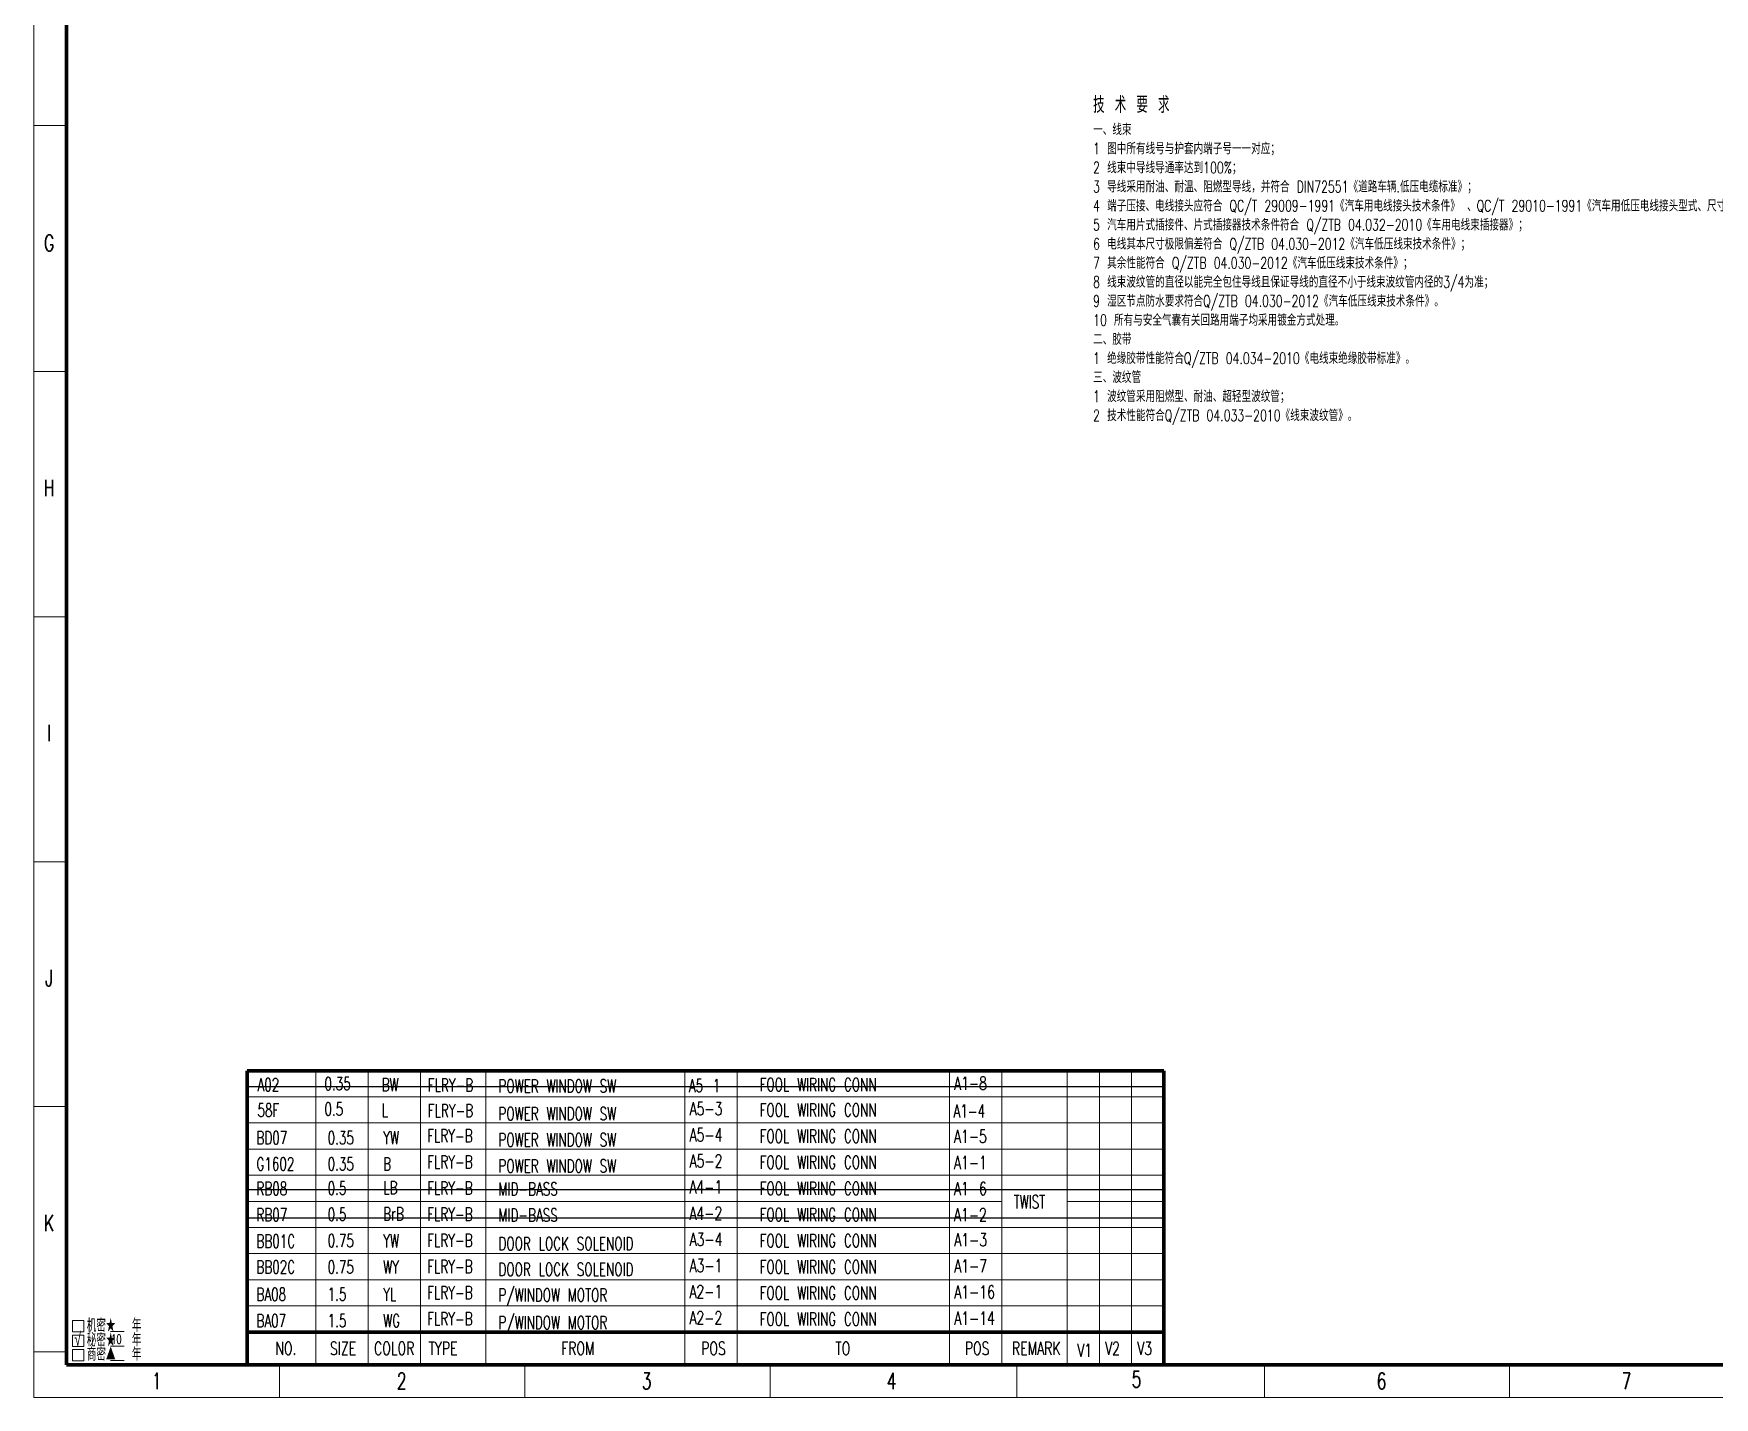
# Model space of a CAD drawing. Header units: millimetres. Extents: x 1089 to 2278, y 102 to 943.
# Drawn here: x 1089 to 1603, y 102 to 520 of the extents above; entities that cross this region are included whole.
import ezdxf
from ezdxf.enums import TextEntityAlignment as Align

# ---------------------------------------------------------------- set-up
doc = ezdxf.new("R2010")
doc.units = ezdxf.units.MM
doc.layers.add('0Filament', color=7, linetype='Continuous', lineweight=20)
doc.layers.add('2FRAME', color=2, linetype='Continuous', lineweight=70)
doc.styles.add('HZ', font='TXT', dxfattribs={"width": 0.7, "height": 4, "bigfont": 'HZTXT'})

msp = doc.modelspace()

# ---------------------------------------------------------------- linework, layer by layer
at = {"layer": '0Filament'}
for p, q in [((1088.587, 102.429), (1088.587, 943.429)), ((1098.49, 491.73), (1088.587, 491.73)), ((1098.516, 416.488), (1088.531, 416.488)), ((1098.49, 341.349), (1088.587, 341.349)), ((1098.488, 266.32), (1088.586, 266.32)), ((1174.95, 202.429), (1174.95, 112.429)), ((1190.95, 202.429), (1190.95, 112.429)), ((1206.95, 112.429), (1206.95, 202.429)), ((1226.933, 112.429), (1226.933, 202.429)), ((1287.95, 112.429), (1287.95, 202.429)), ((1303.95, 112.429), (1303.95, 202.429)), ((1368.95, 112.429), (1368.95, 202.429)), ((1384.95, 202.429), (1384.95, 112.429)), ((1404.95, 112.429), (1404.95, 202.429)), ((1414.821, 112.429), (1414.821, 202.429)), ((1424.693, 112.429), (1424.693, 202.429)), ((1098.49, 191.507), (1088.587, 191.507)), ((1434.565, 194.429), (1153.95, 194.429)), ((1434.565, 186.429), (1153.95, 186.429)), ((1434.565, 178.429), (1153.95, 178.429)), ((1434.565, 170.429), (1153.95, 170.429)), ((1384.95, 162.429), (1153.95, 162.429)), ((1434.565, 162.429), (1404.95, 162.429)), ((1434.565, 154.429), (1153.95, 154.429)), ((1434.565, 146.429), (1153.95, 146.429)), ((1434.565, 138.429), (1153.95, 138.429)), ((1434.565, 130.429), (1153.95, 130.429)), ((1100.403, 125.983), (1103.903, 125.983)), ((1100.403, 122.483), (1100.403, 125.983)), ((1103.903, 125.983), (1103.903, 122.483)), ((1103.903, 122.483), (1100.403, 122.483)), ((1100.403, 121.519), (1103.903, 121.519)), ((1100.403, 118.019), (1100.403, 121.519)), ((1103.903, 121.519), (1103.903, 118.019)), ((1112.107, 122.552), (1116.213, 122.552)), ((1226.933, 122.429), (1226.933, 112.429)), ((1287.95, 122.429), (1287.95, 112.429)), ((1303.95, 122.429), (1303.95, 112.429)), ((1368.95, 122.429), (1368.95, 112.429)), ((1098.434, 116.369), (1088.531, 116.369)), ((1098.516, 116.369), (1088.531, 116.369)), ((1103.903, 118.019), (1100.403, 118.019)), ((1100.403, 117.136), (1103.903, 117.136)), ((1100.403, 113.636), (1100.403, 117.136)), ((1103.903, 113.636), (1100.403, 113.636)), ((1103.903, 117.136), (1103.903, 113.636)), ((1112.107, 118.088), (1116.213, 118.088)), ((1112.107, 113.706), (1116.213, 113.706)), ((1163.821, 112.447), (1163.821, 102.463)), ((1238.96, 112.421), (1238.96, 102.518)), ((1313.989, 112.419), (1313.989, 102.517)), ((1389.511, 112.421), (1389.511, 102.518)), ((1465.353, 112.419), (1465.353, 102.517)), ((1540.382, 112.421), (1540.382, 102.518)), ((1088.587, 102.429), (2277.587, 102.429))]:
    msp.add_line(p, q, dxfattribs=at)
at = {"layer": '2FRAME'}
for p, q in [((1098.587, 112.429), (1098.587, 933.429)), ((1153.95, 112.429), (1153.95, 202.429)), ((1434.565, 202.429), (1153.95, 202.429)), ((1434.565, 112.429), (1434.565, 202.429)), ((1153.95, 122.429), (1434.565, 122.429)), ((1098.587, 112.429), (2267.587, 112.429))]:
    msp.add_line(p, q, dxfattribs=at)
at = {"layer": 'Defpoints', "color": 1, "lineweight": -2}
for p, q in [((1153.95, 197.629), (1434.565, 197.629)), ((1153.95, 166.055), (1434.565, 166.055)), ((1153.95, 157.429), (1434.565, 157.429))]:
    msp.add_line(p, q, dxfattribs=at)

# ---------------------------------------------------------------- texts
at = {"layer": '0Filament', "style": 'HZ'}
for s, height, width, p in [('A02', 4, 0.67, (1157.071, 196.157)), ('0.35', 4, 0.67, (1177.58, 196.488)), ('BW', 4, 0.67, (1195.099, 196.144)), ('FLRY-B', 4, 0.67, (1209.2, 196.024)), ('A5-1', 4, 0.67, (1289.127, 195.858)), ('58F', 4, 0.67, (1157.071, 188.354)), ('0.5', 4, 0.67, (1177.58, 188.684)), ('L', 4, 0.67, (1195.099, 188.341)), ('FLRY-B', 4, 0.67, (1209.2, 188.221)), ('A1-4', 4, 0.67, (1370.175, 188.055)), ('BD07', 4, 0.67, (1156.757, 179.894)), ('0.35', 4, 0.67, (1178.55, 179.894)), ('YW', 4, 0.67, (1195.569, 179.894)), ('FLRY-B', 4, 0.67, (1209.026, 180.503)), ('G1602', 4, 0.67, (1156.757, 171.894)), ('0.35', 4, 0.67, (1178.55, 171.894)), ('B', 4, 0.67, (1195.569, 171.894)), ('FLRY-B', 4, 0.67, (1209.026, 172.503)), ('RB08', 4, 0.67, (1156.757, 164.362)), ('0.5', 4, 0.67, (1178.55, 164.466)), ('LB', 4, 0.67, (1195.569, 164.625)), ('FLRY-B', 4, 0.67, (1209.026, 164.503)), ('RB07', 4, 0.67, (1156.757, 156.362)), ('0.5', 4, 0.67, (1178.55, 156.466)), ('BrB', 4, 0.67, (1195.569, 156.625)), ('FLRY-B', 4, 0.67, (1209.026, 156.503)), ('BB01C', 4, 0.67, (1156.757, 148.254)), ('0.75', 4, 0.67, (1178.55, 148.424)), ('YW', 4, 0.67, (1195.569, 148.346)), ('FLRY-B', 4, 0.67, (1209.026, 148.503)), ('BB02C', 4, 0.67, (1156.757, 140.328)), ('0.75', 4, 0.67, (1178.55, 140.328)), ('WY', 4, 0.67, (1195.569, 140.328)), ('FLRY-B', 4, 0.67, (1209.026, 140.503)), ('BA08', 4, 0.67, (1156.757, 131.989)), ('1.5', 4, 0.67, (1178.55, 131.989)), ('YL', 4, 0.67, (1195.569, 131.989)), ('FLRY-B', 4, 0.67, (1209.026, 132.503)), (' 机密★  年', 4, 0.7, (1102.291, 122.482)), ('BA07', 4, 0.67, (1156.757, 123.894)), ('1.5', 4, 0.67, (1178.55, 123.894)), ('WG', 4, 0.67, (1195.569, 123.894)), ('FLRY-B', 4, 0.67, (1209.026, 124.503)), ('√', 4, 0.7, (1101.034, 118.221)), (' 秘密★  年', 4, 0.7, (1102.291, 118.018)), ('10', 2.7771, 0.67, (1112.268, 118.851)), (' 商密▲  年', 4, 0.7, (1102.291, 113.635))]:
    msp.add_text(s, height=height, dxfattribs=dict(at, width=width)).set_placement(p)
at = {"layer": '0Filament', "style": 'HZ', "width": 0.67}
for s, p in [('POWER WINDOW SW', (1230.857, 199.76)), ('FOOL WIRING CONN', (1310.814, 200.194)), ('POWER WINDOW SW', (1230.857, 191.269)), ('FOOL WIRING CONN', (1310.814, 192.39)), ('POWER WINDOW SW', (1230.857, 183.269)), ('FOOL WIRING CONN', (1310.814, 184.39)), ('POWER WINDOW SW', (1230.857, 175.269)), ('FOOL WIRING CONN', (1310.814, 176.39)), ('MID-BASS', (1230.857, 168.24)), ('FOOL WIRING CONN', (1310.814, 168.39)), ('MID-BASS', (1230.857, 160.24)), ('FOOL WIRING CONN', (1310.814, 160.39)), ('DOOR LOCK SOLENOID', (1230.857, 151.489)), ('FOOL WIRING CONN', (1310.814, 152.39)), ('FOOL WIRING CONN', (1310.814, 144.39)), ('DOOR LOCK SOLENOID', (1230.857, 143.606)), ('P/WINDOW MOTOR', (1230.857, 135.751)), ('FOOL WIRING CONN', (1310.814, 136.39)), ('P/WINDOW MOTOR', (1230.857, 127.318)), ('FOOL WIRING CONN', (1310.814, 128.39))]:
    msp.add_text(s, height=4, dxfattribs=at).set_placement(p, align=Align.TOP_LEFT)
msp.add_text('TWIST', height=4, dxfattribs=at).set_placement((1388.582, 162.285), align=Align.MIDDLE_LEFT)
at = {"layer": '0Filament', "style": 'HZ'}
for s, insert, char_height, width, attachment_point in [('{\\H1.25x;技 术 要 求 }\\P{\\H0.875x;一、线束\\P1 图中所有线号与护套内端子号一一对应；\\P2 线束中导线导通率达到100%；\\P3 导线采用耐油、耐温、阻燃型导线，并符合 DIN72551《道路车辆.低压电缆标准》；\\P4 端子压接、电线接头应符合 QC/T 29009-1991《汽车用电线接头技术条件》 、QC/T 29010-1991《汽车用低压电线接头型式、尺寸和技术要求》；\\P5 汽车用片式插接件、片式插接器技术条件符合 Q/ZTB 04.032-2010《车用电线束插接器》；\\P6 电线其本尺寸极限偏差符合 Q/ZTB 04.030-2012《汽车低压线束技术条件》；\\P7 其余性能符合 Q/ZTB 04.030-2012《汽车低压线束技术条件》；\\P8 线束波纹管的直径以能完全包住导线且保证导线的直径不小于线束波纹管内径的3/4为准；\\P9 湿区节点防水要求符合Q/ZTB 04.030-2012《汽车低压线束技术条件》。\\P10 所有与安全气囊有关回路用端子均采用镀金方式处理。\\P二、胶带\\P1 绝缘胶带性能符合Q/ZTB 04.034-2010《电线束绝缘胶带标准》。\\P三、波纹管     \\P1 波纹管采用阻燃型、耐油、超轻型波纹管；\\P2 技术性能符合Q/ZTB 04.033-2010《线束波纹管》。}', (1412.907, 500.634), 4, 273.1739, 1), ('G', (1093.272, 455.807), 5, 50, 5), ('H', (1093.272, 380.807), 5, 50, 5), ('I', (1093.272, 305.807), 5, 50, 5), ('J', (1093.272, 230.807), 5, 50, 5), ('K', (1093.272, 155.807), 5, 50, 5), ('NO.', (1162.531, 119.431), 4, 21, 1), ('SIZE', (1179.239, 119.431), 4, 21, 1), ('COLOR', (1192.748, 119.431), 4, 21, 1), ('TYPE', (1209.437, 119.431), 4, 21, 1), ('FROM', (1250.036, 119.431), 4, 21, 1), ('POS', (1292.889, 119.431), 4, 21, 1), ('TO', (1334.003, 119.431), 4, 21, 1), ('POS', (1373.609, 119.431), 4, 21, 1), ('REMARK', (1388.046, 119.431), 4, 21, 1), ('1', (1126.204, 107.429), 5, 50, 5), ('2', (1201.204, 107.429), 5, 50, 5), ('3', (1276.204, 107.429), 5, 50, 5), ('4', (1351.204, 107.429), 5, 50, 5), ('5', (1426.204, 107.973), 5, 50, 5), ('6', (1501.204, 107.429), 5, 50, 5), ('7', (1576.204, 107.429), 5, 50, 5)]:
    msp.add_mtext(s, dxfattribs=dict(at, insert=insert, char_height=char_height, width=width, attachment_point=attachment_point))
at = {"layer": '0Filament', "char_height": 4, "attachment_point": 1, "style": 'HZ'}
for s, insert in [('A1-8', (1370.312, 200.6)), ('A5-3', (1289.335, 192.797)), ('A5-4', (1289.335, 184.797)), ('A1-5', (1370.291, 184.329)), ('A5-2', (1289.335, 176.797)), ('A1-1', (1370.291, 176.329)), ('A4-1', (1289.291, 168.797)), ('A1-6', (1370.291, 168.329)), ('A4-2', (1289.291, 160.797)), ('A1-2', (1370.291, 160.329)), ('A3-4', (1289.335, 152.797)), ('A1-3', (1370.36, 152.682)), ('A3-1', (1289.335, 144.797)), ('A1-7', (1370.36, 144.682)), ('A2-1', (1289.291, 136.797)), ('A1-16', (1370.36, 136.682)), ('A2-2', (1289.291, 128.797)), ('A1-14', (1370.36, 128.682)), ('V1', (1408.048, 118.849)), ('V2', (1416.543, 119.422)), ('V3', (1426.414, 119.422))]:
    msp.add_mtext(s, dxfattribs=dict(at, insert=insert))

doc.saveas('drawing.dxf')
